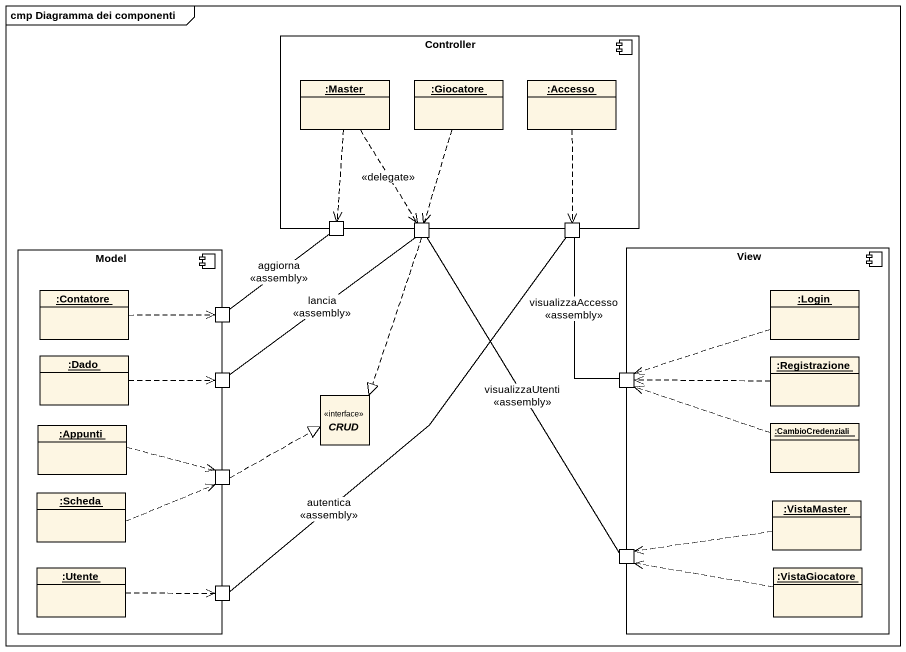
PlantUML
@startuml
mainframe cmp Diagramma dei componenti
allowmixing
hide circle
hide empty members
component Controller {
  object ":Master" as Master
  object ":Giocatore" as Giocatore
  object ":Accesso" as Accesso
  port " " as port1
  port " " as port2
  port " " as port3
}
component Model {
  object ":Contatore" as Contatore
  port " " as port4
  object ":Dado" as Dado
  port " " as port5
  object ":Appunti" as Appunti
  port " " as port7
  object ":Scheda" as Scheda
  object ":Utente" as Utente
  port " " as port9
}
component View {
  object ":Login" as Login
  port " " as port6
  object ":Registrazione" as Registrazione
  object ":CambioCredenziali" as CambioCredenziali
  object ":VistaMaster" as VistaMaster
  port " " as port8
  object ":VistaGiocatore" as VistaGiocatore
}
interface CRUD
Master ..> port1
Master ..> port2 : <<delegate>>
Giocatore ..> port2
Accesso ..> port3
port1 -- port4 : aggiorna\n<<assembly>>
port2 -- port5 : lancia\n<<assembly>>
port2 ..|> CRUD
port3 -- port9 : autentica\n<<assembly>>
Contatore .right.> port4
Login .left.> port6
Dado .right.> port5
port6 -up- port3 : visualizzaAccesso\n<<assembly>>
Registrazione .left.> port6
Appunti .right.> port7
CambioCredenziali .left.> port6
port7 .right.|> CRUD
Scheda .right.> port7
VistaMaster .left.> port8
Utente .right.> port9
port8 -up- port2 : visualizzaUtenti\n<<assembly>>
VistaGiocatore .left.> port8
@enduml
